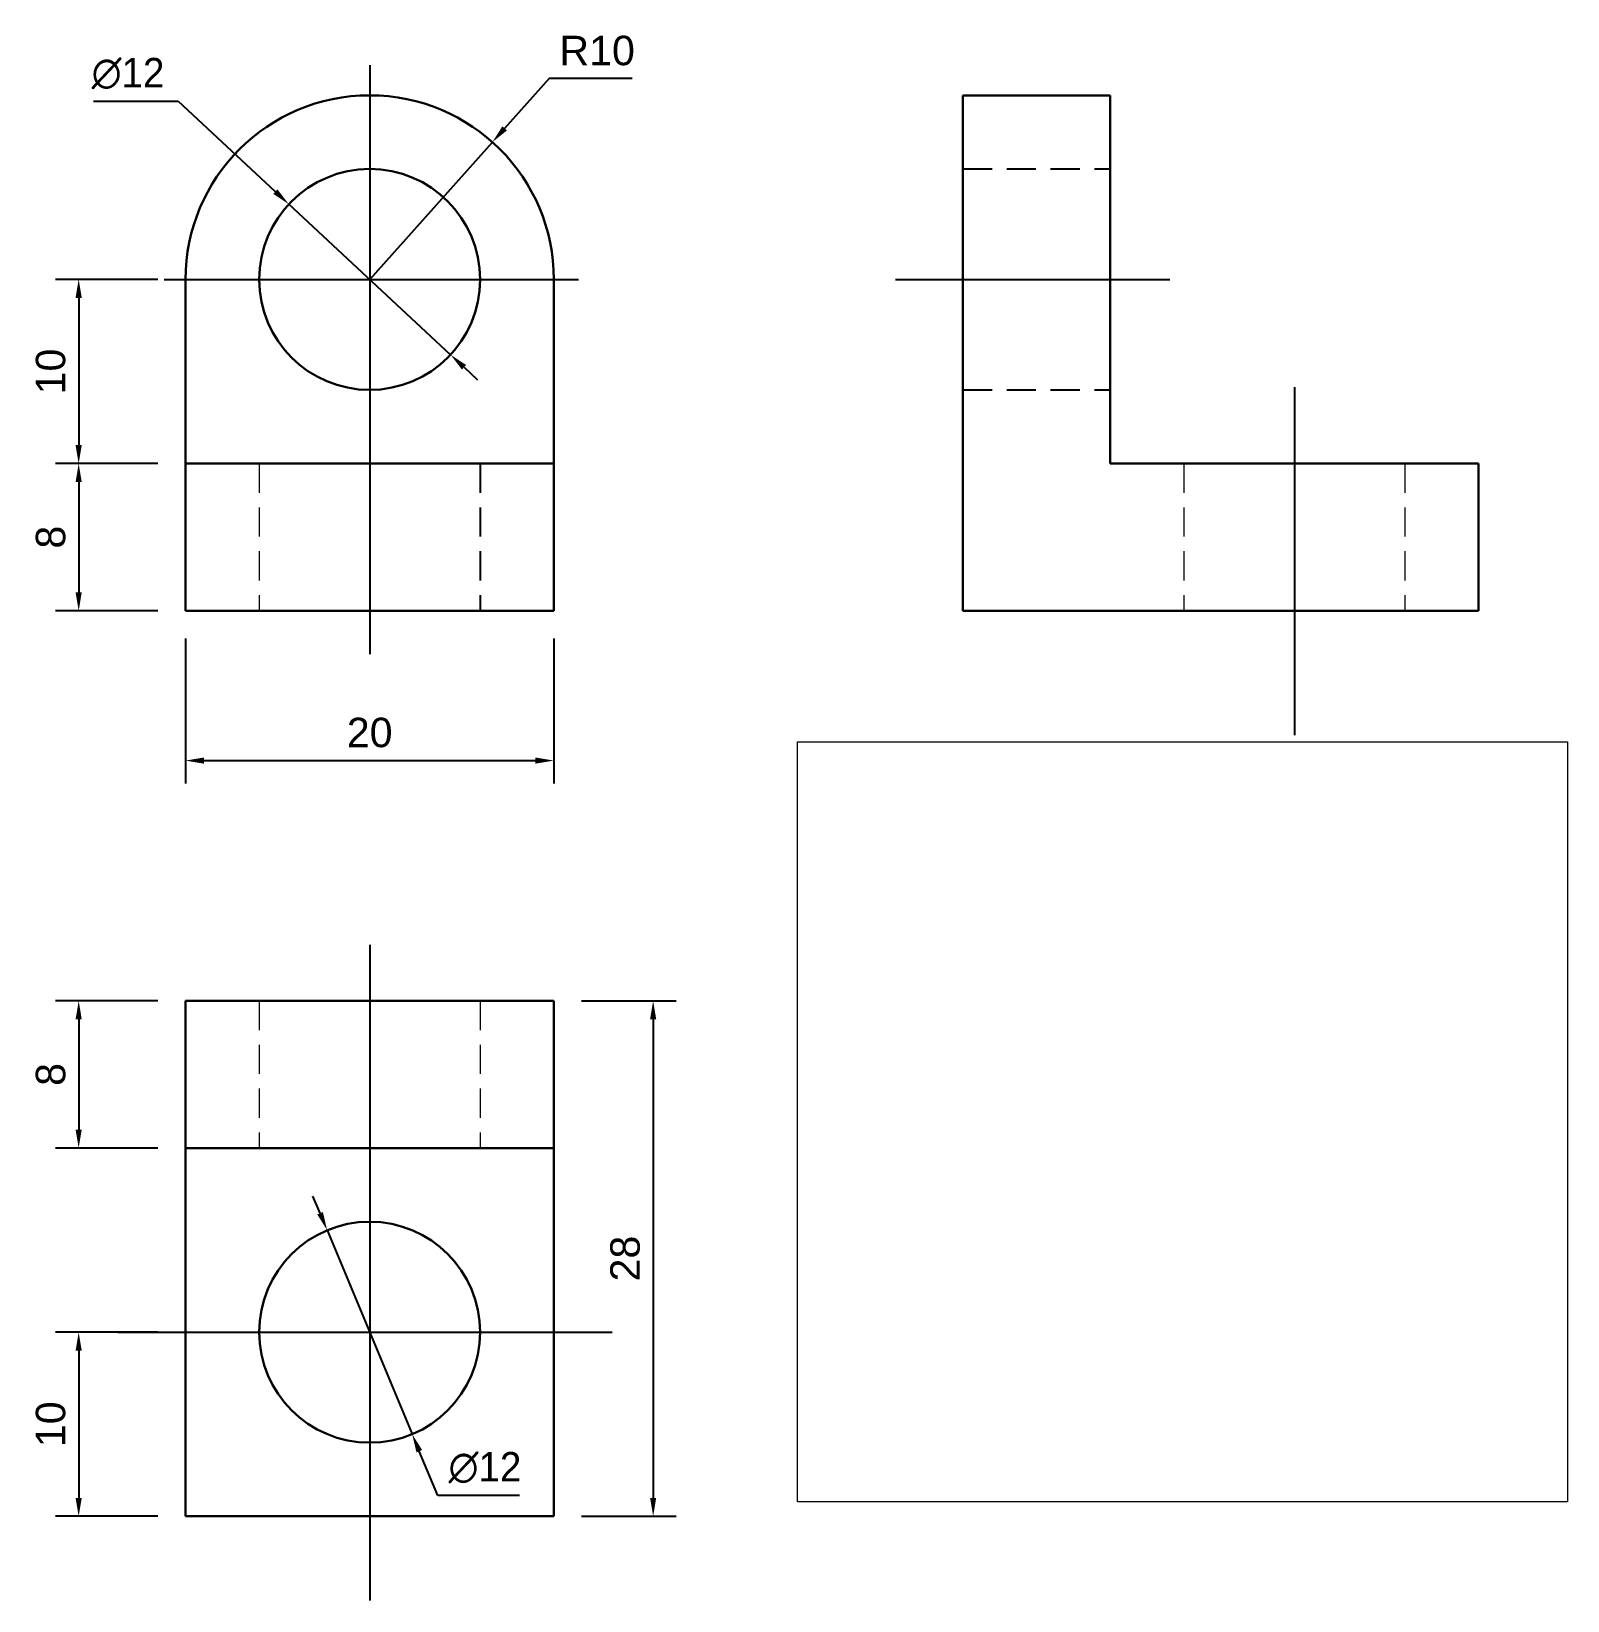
# Model space of a CAD drawing. Header units: centimetres. Extents: x 1010.8 to 1094.2, y 2508.3 to 2593.5.
import ezdxf

# ---------------------------------------------------------------- set-up
doc = ezdxf.new("R2010")
doc.units = ezdxf.units.CM
doc.header["$PDMODE"] = 35
doc.linetypes.add('HIDDEN', pattern=[9.525, 6.35, -3.175])
doc.layers.add('实线', color=2, linetype='Continuous')
doc.layers.add('尺寸', color=42, linetype='Continuous')
doc.layers.add('標註', color=7, linetype='Continuous', lineweight=15)
doc.styles.get("Standard").update_dxf_attribs({"font": 'arial.ttf'})
doc.dimstyles.new('副本ISO-25', dxfattribs={"dimtxt": 1.6, "dimasz": 1, "dimexe": 1.25, "dimexo": 1.5, "dimgap": 0.7, "dimtad": 1, "dimtoh": 1, "dimdsep": 46, "dimtxsty": 'Standard', "dimcen": 2.5, "dimadec": 0, "dimazin": 0, "dimtfac": 1, "dimtmove": 0, "dimatfit": 3, "dimfxl": 1, "dimarcsym": 0})
picture_1 = doc.add_image_def('image1.tif', size_in_pixel=(632, 624))

# ---------------------------------------------------------------- blocks, each defined once
blk = doc.blocks.new('*D1')
at = {"layer": 'Defpoints', "color": 0, "transparency": 16777216}
for p in [(1019.189, 2562.075), (1039.189, 2562.075), (1039.189, 2553.94)]:
    blk.add_point(p, dxfattribs=at)
at = {"layer": '尺寸', "color": 0, "lineweight": -2, "transparency": 16777216}
for p, q in [((1019.189, 2560.575), (1019.189, 2552.69)), ((1039.189, 2560.575), (1039.189, 2552.69)), ((1020.189, 2553.94), (1038.189, 2553.94))]:
    blk.add_line(p, q, dxfattribs=at)
at = {"layer": '尺寸', "color": 0, "transparency": 16777216}
for points in [[(1020.189, 2554.107), (1020.189, 2553.774), (1019.189, 2553.94)], [(1038.189, 2554.107), (1038.189, 2553.774), (1039.189, 2553.94)]]:
    blk.add_solid(points, dxfattribs=at)
at = {"layer": '尺寸', "color": 0, "transparency": 16777216, "insert": (1029.189, 2555.457), "char_height": 1.6, "attachment_point": 5}
blk.add_mtext('20', dxfattribs=at)
blk = doc.blocks.new('*D2')
at = {"layer": 'Defpoints', "color": 0, "transparency": 16777216}
for p in [(1019.189, 2580.075), (1013.388, 2570.075), (1019.189, 2570.075)]:
    blk.add_point(p, dxfattribs=at)
at = {"layer": '尺寸', "color": 0, "lineweight": -2, "transparency": 16777216}
for p, q in [((1017.689, 2580.075), (1012.138, 2580.075)), ((1013.388, 2579.075), (1013.388, 2571.075)), ((1017.689, 2570.075), (1012.138, 2570.075))]:
    blk.add_line(p, q, dxfattribs=at)
at = {"layer": '尺寸', "color": 0, "transparency": 16777216}
for points in [[(1013.221, 2579.075), (1013.554, 2579.075), (1013.388, 2580.075)], [(1013.221, 2571.075), (1013.554, 2571.075), (1013.388, 2570.075)]]:
    blk.add_solid(points, dxfattribs=at)
at = {"layer": '尺寸', "color": 0, "transparency": 16777216, "insert": (1011.871, 2575.075), "char_height": 1.6, "attachment_point": 5, "rotation": 90}
blk.add_mtext('10', dxfattribs=at)
blk = doc.blocks.new('*D3')
at = {"layer": 'Defpoints', "color": 0, "transparency": 16777216}
for p in [(1019.189, 2570.075), (1013.388, 2562.075), (1019.189, 2562.075)]:
    blk.add_point(p, dxfattribs=at)
at = {"layer": '尺寸', "color": 0, "lineweight": -2, "transparency": 16777216}
for p, q in [((1017.689, 2570.075), (1012.138, 2570.075)), ((1013.388, 2569.075), (1013.388, 2563.075)), ((1017.689, 2562.075), (1012.138, 2562.075))]:
    blk.add_line(p, q, dxfattribs=at)
at = {"layer": '尺寸', "color": 0, "transparency": 16777216}
for points in [[(1013.221, 2569.075), (1013.554, 2569.075), (1013.388, 2570.075)], [(1013.221, 2563.075), (1013.554, 2563.075), (1013.388, 2562.075)]]:
    blk.add_solid(points, dxfattribs=at)
at = {"layer": '尺寸', "color": 0, "transparency": 16777216, "insert": (1011.871, 2566.075), "char_height": 1.6, "attachment_point": 5, "rotation": 90}
blk.add_mtext('8', dxfattribs=at)
blk = doc.blocks.new('*D4')
at = {"layer": 'Defpoints', "color": 0, "transparency": 16777216}
for p in [(1035.85, 2587.533), (1029.189, 2580.075)]:
    blk.add_point(p, dxfattribs=at)
at = {"layer": '尺寸', "color": 0, "lineweight": -2, "transparency": 16777216}
for p, q in [((1038.932, 2590.983), (1036.516, 2588.279)), ((1043.449, 2590.983), (1038.932, 2590.983)), ((1029.189, 2580.075), (1035.85, 2587.533))]:
    blk.add_line(p, q, dxfattribs=at)
at = {"layer": '尺寸', "color": 0, "transparency": 16777216}
blk.add_solid([(1036.392, 2588.39), (1036.641, 2588.168), (1035.85, 2587.533)], dxfattribs=at)
at = {"layer": '尺寸', "color": 0, "transparency": 16777216, "insert": (1041.54, 2592.5), "char_height": 1.6, "attachment_point": 5}
blk.add_mtext('R10', dxfattribs=at)
blk = doc.blocks.new('*D5')
at = {"layer": 'Defpoints', "color": 0, "transparency": 16777216}
for p in [(1024.798, 2584.163), (1033.58, 2575.986)]:
    blk.add_point(p, dxfattribs=at)
at = {"layer": '尺寸', "color": 0, "lineweight": -2, "transparency": 16777216}
for p, q in [((1014.202, 2589.756), (1018.791, 2589.756)), ((1018.791, 2589.756), (1024.066, 2584.845)), ((1033.58, 2575.986), (1024.798, 2584.163)), ((1034.312, 2575.305), (1035.044, 2574.623))]:
    blk.add_line(p, q, dxfattribs=at)
at = {"layer": '尺寸', "color": 0, "transparency": 16777216}
for points in [[(1024.179, 2584.967), (1023.952, 2584.723), (1024.798, 2584.163)], [(1034.425, 2575.427), (1034.198, 2575.183), (1033.58, 2575.986)]]:
    blk.add_solid(points, dxfattribs=at)
at = {"layer": '尺寸', "color": 0, "transparency": 16777216, "insert": (1016.069, 2591.256), "char_height": 1.6, "attachment_point": 5}
blk.add_mtext('{\\fGulim|b0|i0|c129|p0;∅12}', dxfattribs=at)
blk = doc.blocks.new('*D6')
at = {"layer": 'Defpoints', "color": 0, "transparency": 16777216}
for p in [(1019.189, 2540.89), (1013.388, 2532.89), (1019.189, 2532.89)]:
    blk.add_point(p, dxfattribs=at)
at = {"layer": '尺寸', "color": 0, "lineweight": -2, "transparency": 16777216}
for p, q in [((1017.689, 2540.89), (1012.138, 2540.89)), ((1013.388, 2539.89), (1013.388, 2533.89)), ((1017.689, 2532.89), (1012.138, 2532.89))]:
    blk.add_line(p, q, dxfattribs=at)
at = {"layer": '尺寸', "color": 0, "transparency": 16777216}
for points in [[(1013.221, 2539.89), (1013.554, 2539.89), (1013.388, 2540.89)], [(1013.221, 2533.89), (1013.554, 2533.89), (1013.388, 2532.89)]]:
    blk.add_solid(points, dxfattribs=at)
at = {"layer": '尺寸', "color": 0, "transparency": 16777216, "insert": (1011.871, 2536.89), "char_height": 1.6, "attachment_point": 5, "rotation": 90}
blk.add_mtext('8', dxfattribs=at)
blk = doc.blocks.new('*D7')
at = {"layer": 'Defpoints', "color": 0, "transparency": 16777216}
for p in [(1026.88, 2528.428), (1031.497, 2517.352)]:
    blk.add_point(p, dxfattribs=at)
at = {"layer": '尺寸', "color": 0, "lineweight": -2, "transparency": 16777216}
for p, q in [((1026.495, 2529.351), (1026.111, 2530.274)), ((1026.88, 2528.428), (1031.497, 2517.352)), ((1032.882, 2514.029), (1031.882, 2516.429)), ((1037.316, 2514.029), (1032.882, 2514.029))]:
    blk.add_line(p, q, dxfattribs=at)
at = {"layer": '尺寸', "color": 0, "transparency": 16777216}
for points in [[(1026.649, 2529.415), (1026.342, 2529.287), (1026.88, 2528.428)], [(1032.036, 2516.493), (1031.728, 2516.365), (1031.497, 2517.352)]]:
    blk.add_solid(points, dxfattribs=at)
at = {"layer": '尺寸', "color": 0, "transparency": 16777216, "insert": (1035.449, 2515.529), "char_height": 1.6, "attachment_point": 5}
blk.add_mtext('{\\fGulim|b0|i0|c129|p0;∅12}', dxfattribs=at)
blk = doc.blocks.new('*D8')
at = {"layer": 'Defpoints', "color": 0, "transparency": 16777216}
for p in [(1019.189, 2522.89), (1013.388, 2512.89), (1019.189, 2512.89)]:
    blk.add_point(p, dxfattribs=at)
at = {"layer": '尺寸', "color": 0, "lineweight": -2, "transparency": 16777216}
for p, q in [((1017.689, 2522.89), (1012.138, 2522.89)), ((1013.388, 2521.89), (1013.388, 2513.89)), ((1017.689, 2512.89), (1012.138, 2512.89))]:
    blk.add_line(p, q, dxfattribs=at)
at = {"layer": '尺寸', "color": 0, "transparency": 16777216}
for points in [[(1013.221, 2521.89), (1013.554, 2521.89), (1013.388, 2522.89)], [(1013.221, 2513.89), (1013.554, 2513.89), (1013.388, 2512.89)]]:
    blk.add_solid(points, dxfattribs=at)
at = {"layer": '尺寸', "color": 0, "transparency": 16777216, "insert": (1011.871, 2517.89), "char_height": 1.6, "attachment_point": 5, "rotation": 90}
blk.add_mtext('10', dxfattribs=at)
blk = doc.blocks.new('*D9')
at = {"layer": 'Defpoints', "color": 0, "transparency": 16777216}
for p in [(1039.189, 2540.89), (1039.189, 2512.89), (1044.581, 2512.89)]:
    blk.add_point(p, dxfattribs=at)
at = {"layer": '尺寸', "color": 0, "lineweight": -2, "transparency": 16777216}
for p, q in [((1040.689, 2540.89), (1045.831, 2540.89)), ((1044.581, 2539.89), (1044.581, 2513.89)), ((1040.689, 2512.89), (1045.831, 2512.89))]:
    blk.add_line(p, q, dxfattribs=at)
at = {"layer": '尺寸', "color": 0, "transparency": 16777216}
for points in [[(1044.414, 2539.89), (1044.747, 2539.89), (1044.581, 2540.89)], [(1044.414, 2513.89), (1044.747, 2513.89), (1044.581, 2512.89)]]:
    blk.add_solid(points, dxfattribs=at)
at = {"layer": '尺寸', "color": 0, "transparency": 16777216, "insert": (1043.064, 2526.89), "char_height": 1.6, "attachment_point": 5, "rotation": 90}
blk.add_mtext('28', dxfattribs=at)

msp = doc.modelspace()

# ---------------------------------------------------------------- linework, layer by layer
at = {"color": 7, "ltscale": 0.2}
for p, q in [((1029.189, 2591.723), (1029.189, 2559.715)), ((1018.037, 2580.075), (1040.519, 2580.075)), ((1057.733, 2580.075), (1072.639, 2580.075)), ((1079.397, 2574.217), (1079.397, 2555.328)), ((1029.189, 2543.931), (1029.189, 2508.31)), ((1015.509, 2522.89), (1042.358, 2522.89))]:
    msp.add_line(p, q, dxfattribs=at)
at = {"layer": '实线', "color": 7, "lineweight": 30}
for p, q in [((1069.397, 2590.075), (1061.397, 2590.075)), ((1061.397, 2590.075), (1061.397, 2562.075)), ((1069.397, 2590.075), (1069.397, 2570.075)), ((1019.189, 2580.075), (1019.189, 2562.075)), ((1039.189, 2580.075), (1039.189, 2562.075)), ((1019.189, 2570.075), (1039.189, 2570.075)), ((1069.397, 2570.075), (1089.397, 2570.075)), ((1089.397, 2570.075), (1089.397, 2562.075)), ((1019.189, 2562.075), (1039.189, 2562.075)), ((1061.397, 2562.075), (1089.397, 2562.075)), ((1019.189, 2540.89), (1019.189, 2512.89)), ((1039.189, 2540.89), (1019.189, 2540.89)), ((1039.189, 2540.89), (1039.189, 2512.89)), ((1039.189, 2532.89), (1019.189, 2532.89)), ((1019.189, 2512.89), (1039.189, 2512.89))]:
    msp.add_line(p, q, dxfattribs=at)
at = {"layer": '实线', "color": 7, "linetype": 'HIDDEN', "lineweight": -3, "ltscale": 0.25}
for p, q in [((1061.397, 2586.075), (1069.397, 2586.075)), ((1061.397, 2574.075), (1069.397, 2574.075)), ((1035.189, 2570.075), (1035.189, 2562.075))]:
    msp.add_line(p, q, dxfattribs=at)
at = {"layer": '实线', "color": 7, "linetype": 'HIDDEN', "lineweight": 5, "ltscale": 0.25}
for p, q in [((1023.189, 2570.075), (1023.189, 2562.075)), ((1073.397, 2570.075), (1073.397, 2562.075)), ((1085.397, 2570.075), (1085.397, 2562.075)), ((1023.189, 2540.89), (1023.189, 2532.89)), ((1035.189, 2540.89), (1035.189, 2532.89))]:
    msp.add_line(p, q, dxfattribs=at)
at = {"layer": '实线', "color": 7, "lineweight": 30}
for centre in [(1029.189, 2580.075), (1029.189, 2522.89)]:
    msp.add_circle(centre, 6, dxfattribs=at)
msp.add_arc((1029.189, 2580.075), 10, 0, 180, dxfattribs=at)

# ---------------------------------------------------------------- dimensions: what is measured, and where the dimension line sits
at = {"layer": '尺寸', "color": 7}
dim = msp.add_radius_dim(center=(1029.189, 2580.075), mpoint=(1035.85, 2587.533), dimstyle='副本ISO-25', dxfattribs=at)
dim.commit()
dim.dimension.update_dxf_attribs({"geometry": '*D4', "text_midpoint": (1041.54, 2590.983), "dimtype": 164})
dim = msp.add_diameter_dim_2p(p1=(1033.58, 2575.986), p2=(1024.798, 2584.163), text='{\\fGulim|b0|i0|c129|p0;<>}', dimstyle='副本ISO-25', dxfattribs=at)
dim.commit()
dim.dimension.update_dxf_attribs({"geometry": '*D5', "text_midpoint": (1016.069, 2589.756), "dimtype": 163})
for base, p1, p2, picture, middle in [((1013.388, 2570.075), (1019.189, 2580.075), (1019.189, 2570.075), '*D2', (1011.871, 2575.075)), ((1013.388, 2532.89), (1019.189, 2540.89), (1019.189, 2532.89), '*D6', (1011.871, 2536.89)), ((1044.581, 2512.89), (1039.189, 2540.89), (1039.189, 2512.89), '*D9', (1043.064, 2526.89))]:
    dim = msp.add_linear_dim(base=base, p1=p1, p2=p2, angle=90, dimstyle='副本ISO-25', dxfattribs=at)
    dim.commit()
    dim.dimension.update_dxf_attribs({"geometry": picture, "text_midpoint": middle})
for base, p1, p2, picture, middle in [((1013.388, 2562.075), (1019.189, 2570.075), (1019.189, 2562.075), '*D3', (1011.871, 2566.075)), ((1013.388, 2512.89), (1019.189, 2522.89), (1019.189, 2512.89), '*D8', (1011.871, 2517.89))]:
    dim = msp.add_linear_dim(base=base, p1=p1, p2=p2, angle=90, dimstyle='副本ISO-25', override={"dimtmove": 1}, dxfattribs=at)
    dim.commit()
    dim.dimension.update_dxf_attribs({"geometry": picture, "text_midpoint": middle})
dim = msp.add_linear_dim(base=(1039.189, 2553.94), p1=(1019.189, 2562.075), p2=(1039.189, 2562.075), dimstyle='副本ISO-25', dxfattribs=at)
dim.commit()
dim.dimension.update_dxf_attribs({"geometry": '*D1', "text_midpoint": (1029.189, 2555.457)})
dim = msp.add_diameter_dim_2p(p1=(1026.88, 2528.428), p2=(1031.497, 2517.352), text='{\\fGulim|b0|i0|c129|p0;<>}', dimstyle='副本ISO-25', dxfattribs=at)
dim.commit()
dim.dimension.update_dxf_attribs({"geometry": '*D7', "text_midpoint": (1035.449, 2515.529)})

# ---------------------------------------------------------------- pictures from other files: only their frames are drawn
at = {"layer": '標註'}
image = msp.add_image(picture_1, insert=(1052.427, 2513.677), size_in_units=(41.807, 41.278), dxfattribs=at)
image.dxf.flags = 7

doc.saveas('drawing.dxf')
